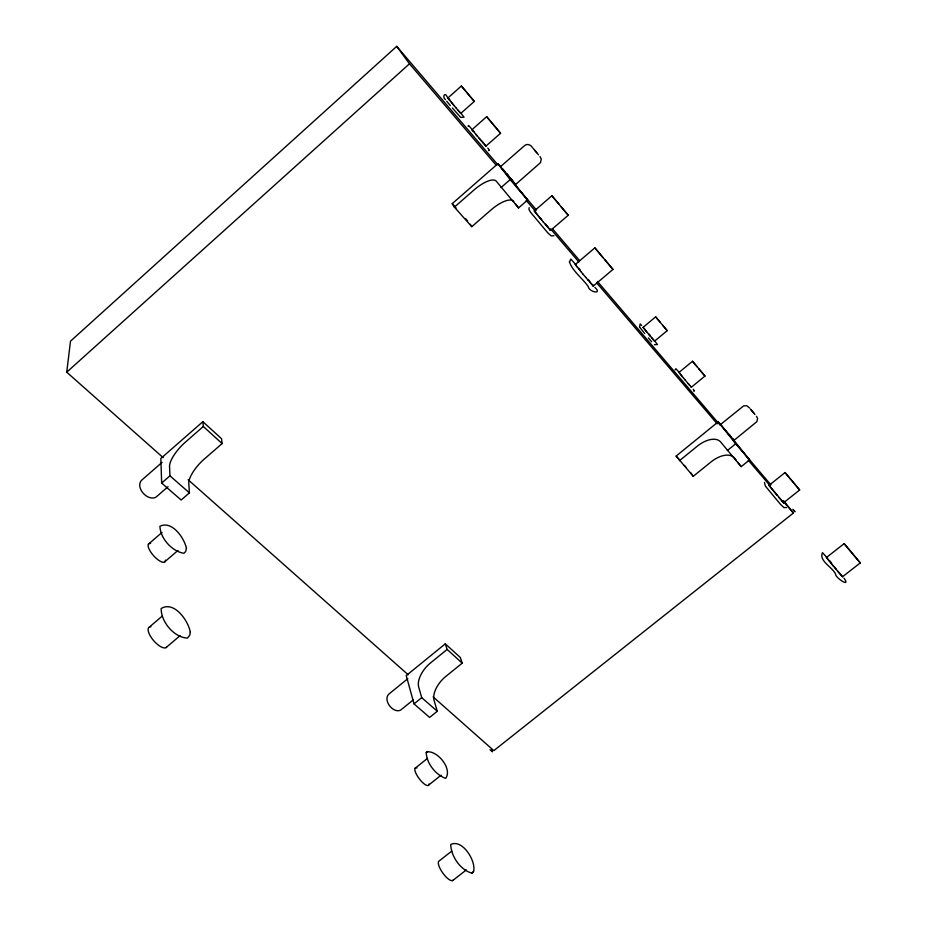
<?xml version="1.0" encoding="UTF-8"?>
<svg xmlns="http://www.w3.org/2000/svg" width="927" height="927" viewBox="0 0 927 927"><rect width="100%" height="100%" fill="white"/><g stroke="black" fill="none" stroke-linecap="round" stroke-linejoin="round"><path stroke-width="1.39" d="M163.198 457.66L66.732 372.179L70.498 341.194L396.721 46.35L498.042 165.018M587.869 279.861L593.35 286.014L612.956 269.421L594.856 247.845L575.319 264.485L578.888 269.143M529.132 207.66L528.981 209.537L530.36 212.04L547.59 232.619L551.183 235.91L553.917 235.759M569.433 262.005L570.823 259.108L575.957 264.751M764.393 482.353L765.401 486.13L780.615 504.473L783.929 507.602L786.513 507.556M427.961 751.415L426.235 752.446C426.455 763.164 435.609 774.833 445.667 778.379C452.573 768.958 437.892 750.824 427.312 751.797M833.512 566.235L826.513 557.451L844.138 543.639L860.268 562.909L842.527 576.745L835.528 568.645M675.076 369.873L675.887 368.726L678.726 371.878M473.593 871.473C476.327 861.148 462.388 838.611 450.719 844.509C451.009 856.235 460.476 870.152 471.97 873.13L473.593 871.473L473.025 872.052M543.257 221.947L550.626 230.383L550.186 229.676M468.019 126.072L468.541 125.481L471.368 128.54M471.97 873.13L472.561 872.527M66.732 372.179L409.479 63.801L396.721 46.35M456.154 108.042L447.868 98.019L461.368 86.014L467.648 93.453M457.637 109.78L460.823 113.372L474.3 101.425L461.368 86.014M477.475 136.304L472.04 129.606L486.663 116.698L500.58 133.256L485.957 146.095L475.678 134.137M202.862 421.692L160.846 458.448L161.657 483.06L181.159 500.012L189.421 492.863L188.784 483.396A22.665 7.984 -47.4 0 1 204.253 459.097L222.109 443.581L221.553 438.714L202.862 421.692L203.303 426.49L222.109 443.581M513.79 201.53A23.627 8.679 -42 0 0 491.043 209.931L471.773 226.675L454.392 207.127L452.237 203.639L497.926 163.685L500.812 167.057M162.063 462.364L141.368 480.453C135.168 487.915 147.833 501.646 155.991 497.15L167.984 486.721M203.303 426.49L185.354 442.179A22.851 7.706 -47.3 0 0 169.548 466.501L169.954 475.841L189.421 492.863M540.001 156.57L541.241 159.062L540.487 162.642L515.493 184.589L500.453 166.698L524.601 145.597C527.127 143.279 530.765 144.855 532.365 147.439M454.392 207.127L473.79 190.174A23.824 8.378 -42.1 0 1 496.443 181.391L518.529 207.926L527.614 200.058L506.548 173.975M161.657 483.06L169.954 475.841M501.009 187.578L510.151 179.618L497.926 163.685M148.39 544.207L162.051 532.399M559.085 204.253L551.889 195.771L534.3 210.974L543.373 222.074M164.322 562.168L177.996 550.418M550.626 230.383L568.251 215.249L551.889 195.771M149.398 627.034L162.376 615.98M165.968 647.637L180.07 635.702M648.564 334.091L643.071 327.358L655.644 316.872L660.128 322.179M651.461 337.521L654.613 341.124L667.208 330.649L655.644 316.872M683.5 378.019L678.993 372.422L692.527 361.252L704.96 376.061L691.38 387.208L688.17 383.569M445.296 643.825L406.246 675.598L414.021 703.883L429.618 717.428L437.277 711.252L434.091 700.453A20.324 11.054 -49.3 0 1 445.632 676.571L462.225 663.153L460.325 657.51L445.296 643.825L447.127 649.433L462.225 663.153M736.177 460.232L734.508 458.089A21.089 11.9 -39.9 0 0 711.021 461.936L693.257 476.304L676.131 456.072L718.228 421.82L733.848 440.476L756.895 421.634L757.626 418.517L756.49 416.258M407.822 678.68L388.645 694.265C382.863 700.441 393.048 713.57 400.51 710.209L413.349 699.815M447.127 649.433L430.441 662.99A20.475 10.892 -49.2 0 0 418.668 686.919L421.715 697.649L437.277 711.252M679.41 460.719L697.278 446.2A21.251 11.738 -40.1 0 1 720.742 442.109L741.194 466.652L749.537 459.931L732.666 438.807M414.021 703.883L421.715 697.649M727.324 450.557L735.725 443.766L749.537 459.931M415.099 768.274L427.405 758.437M769.004 485.377L785.042 472.561L799.653 489.977L783.582 502.77L768.993 485.366L776.896 495.088M428.703 785.053L441.043 775.239M783.512 500.638L793.408 513.013L493.824 750.638L433.118 696.849M451.773 851.09L439.317 860.847A11.947 3.917 54.4 0 0 443.094 873.443A11.947 3.917 54.4 0 0 453.384 879.874M452.643 880.604L466.316 869.943M488.772 150.637L489.433 150.197L487.776 148.042M693.883 391.287L694.485 390.916L693.245 389.282M426.235 752.446L426.883 752.064M782.33 501.148L783.582 502.782L778.68 497.208M654.404 344.693L657.498 344.566L655.215 341.646M515.366 184.357L500.429 166.721L501.252 167.532M484.914 144.728L485.968 146.107L479.213 138.366M473.094 130.997L472.04 129.606L473.906 131.634M472.04 129.606L472.897 130.487M188.135 479.757L408.181 674.752M490.001 749.7L492.364 751.785L491.6 749.445M460.823 113.372L458.969 111.333M678.981 372.422L682.005 376.211M691.38 387.208L690.499 386.258M575.319 264.485L577.185 267.034M643.071 327.358L643.686 328.181M829.619 561.495L826.513 557.544L827.046 558.008M842.527 576.745L837.579 571.09M826.525 557.463L827.093 558.054M720.951 424.96L720.522 424.508L743.651 405.887L746.895 405.771L749.607 408.065M500.58 133.256L486.663 116.698M721.333 425.377L720.476 424.485L733.883 440.487L732.898 439.189M474.3 101.425L468.042 94.009M641.588 325.447L640.198 323.917L639.514 326.93M452.237 203.639L456.084 207.961M465.678 218.772L467.602 220.927M676.131 456.072L679.804 460.221M684.393 465.389L686.235 467.463M704.96 376.061L698.761 368.726M447.405 97.242C444.809 91.101 441.924 97.173 445.458 99.664M589.92 282.248L593.338 286.003L592.666 284.971M534.612 150.22L536.803 152.735M502.364 168.795L503.859 170.51M667.208 330.649L662.724 325.354M644.068 328.448L645.053 329.583M568.251 215.249L561.102 206.802M860.268 562.909L844.138 543.639M578.726 268.216L580.07 269.78M827.127 557.822L822.527 552.654C818.39 560.893 832.852 567.266 835.609 574.277C835.54 577.961 851.345 588.263 843.976 578.135M503.071 169.595L504.717 171.507M545.366 224.438L550.684 230.348L550.151 229.618M689.537 385.168L685.03 379.85M651.635 341.704L648.379 337.892M751.194 410.024L754.207 413.535M456.061 107.949L457.706 109.873M731.055 436.849L729.607 435.157L731.136 437.011M510.151 179.618L527.614 200.058M409.479 63.801L496.049 165.087M526.154 200.325L535.574 211.333M550.626 228.946L578.854 261.982M596.733 282.897L717.185 423.824M748.24 460.163L769.885 485.481M783.999 502.005L793.408 513.013M540.186 217.972L541.727 219.769M502.561 169.108L505.192 172.19M792.875 509.294L794.984 511.762L793.477 509.885M724.914 429.827L726.42 431.588M515.875 185.898L536.513 210.07M552.457 228.76L579.665 260.626M597.498 281.495L720.395 425.447M733.535 440.823L770.905 484.891M585.563 277.161L587.985 280M650.209 335.852L648.842 334.241L649.908 335.574M452.376 108.019L460.684 117.381L464.056 117.196L461.055 113.407M829.653 560.986L831.461 563.118M829.561 560.881L831.368 563.002M506.571 173.685L514.74 183.534M648.518 334.033L654.613 341.124M454.462 106.06L451.194 102.155M507.544 174.832L515.493 184.543M583.176 274.322L585.679 277.3M697.139 366.791L692.527 361.252M791.635 480.36L799.653 489.977M604.752 259.548L612.956 269.421M603.048 257.694L594.856 247.845M791.137 479.885L785.042 472.561M649.12 334.38L650.592 336.153M683.431 377.926L685.123 379.954M776.328 493.824L777.591 495.342M750.453 409.085L754.937 414.462M532.886 148.088L538.517 154.844M450.313 105.562L446.733 101.24M835.633 568.772L831.357 563.628M541.206 219.502L534.288 210.962M580.858 271.541L583.292 274.462M647.023 332.248L644.52 329.212M728.773 434.149L730.395 436.107M644.717 333.523L639.665 327.173M482.214 141.437L483.767 143.314M545.818 224.264L547.718 226.582M588.321 279.572L589.792 281.368M578.796 269.027L580.974 271.681M449.827 100.498L447.868 98.03M834.497 567.069L835.83 568.738M718.228 421.82L735.725 443.766M594.891 287.37C602.886 294.774 589.074 292.272 588.205 286.513C582.423 278.181 572.712 271.449 569.421 261.82M782.284 501.078L783.582 502.77M737.846 462.376L741.194 466.652M506.965 174.334L508.993 176.964M733.303 439.699L733.848 440.476M515.366 203.662L518.529 207.926M592.62 284.913L593.35 286.014M690.742 472.77L693.257 476.304M470.267 224.288L471.773 226.675M428.958 783.987A10.857 3.337 52.9 0 1 419.085 778.518A10.857 3.337 52.9 0 1 416.988 767.95M166.872 646.64A13.268 5.168 49.1 0 1 152.943 639.792A13.268 5.168 49.1 0 1 150.916 626.779M165.412 560.117A12.097 4.264 48.2 0 1 153.5 555.597A12.097 4.264 48.2 0 1 150.626 543.442M190.267 631.982L189.792 635.146L187.486 638.112C173.986 637.521 160.997 621.808 161.159 608.518C174.067 600.557 188.158 620.453 190.267 631.982M186.431 548.181L185.62 551.588L183.882 553.292C171.993 551.391 160.22 538.309 159.942 526.246C171.901 520.325 184.091 537.648 186.431 548.181M449.711 100.058L448.703 98.899L449.769 100.128"/></g></svg>
